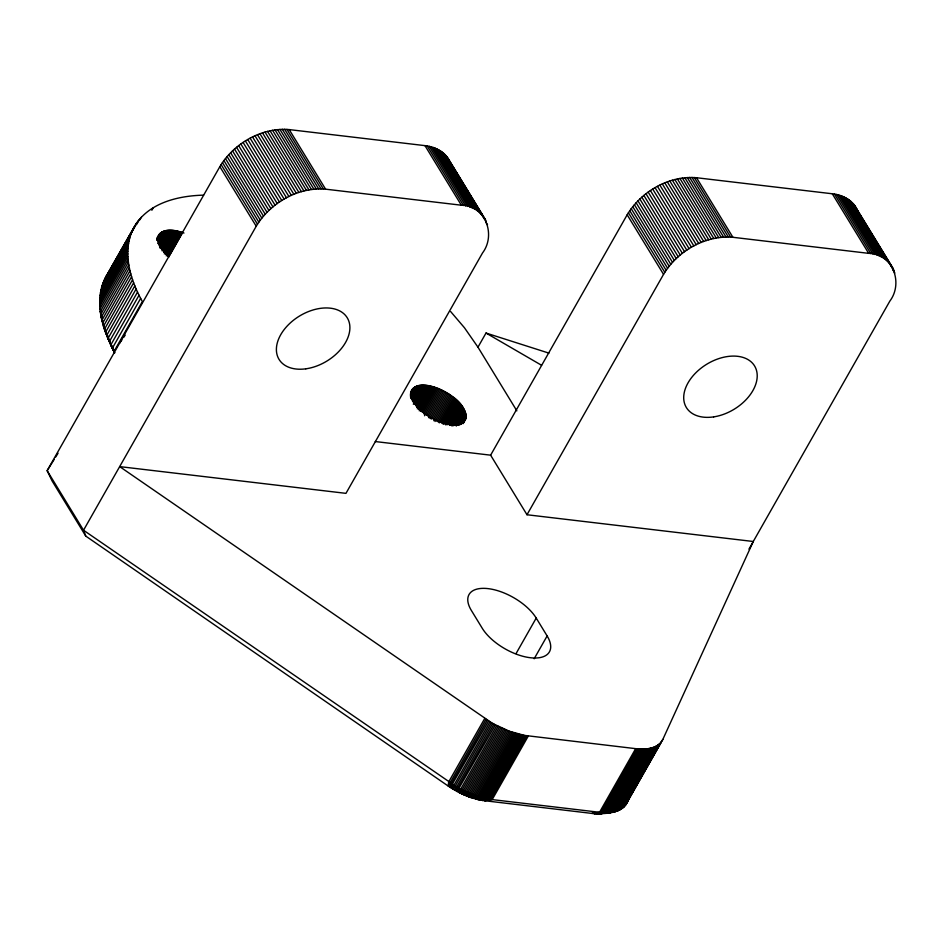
<?xml version="1.0" encoding="UTF-8"?>
<svg xmlns="http://www.w3.org/2000/svg" width="943" height="943" viewBox="0 0 943 943"><rect width="100%" height="100%" fill="white"/><g stroke="black" fill="none" stroke-linecap="round" stroke-linejoin="round"><path stroke-width="1.41" d="M134.095 227.122L105.981 276.617C93.18 300.381 101.985 328.977 114.244 351.044L142.358 301.56C129.698 278.916 120.787 248.928 135.32 225.035C149.713 202.486 178.498 195.79 203.594 195.142M466.137 416.912C464.899 403.109 451.037 394.563 439.674 389.105C431.246 385.439 413.965 380.713 410.912 393.196C412.15 406.999 426.012 415.533 437.387 421.002C445.803 424.668 463.096 429.395 466.137 416.912L462.541 423.254M375.279 441.548L490.619 455.174L526.996 514.748L753.28 541.494L662.823 739.43C657.908 749.131 645.177 749.768 635.676 748.659L524.449 735.399L509.373 731.226L494.026 724.13L457.885 787.759L454.809 790.199L455.174 786.203L491.327 722.574L119.678 466.608L345.963 493.354L482.521 252.972C496.242 234.842 485.492 205.397 461.351 205.209L325.583 189.166C298.012 186.891 270.323 202.828 256.225 226.237L83.526 530.237L85.778 536.107L448.243 786.061C459.1 793.417 471.429 799.016 484.525 800.713L591.874 813.408C605.158 814.21 625.221 814.057 629.122 797.707M496.772 725.603L460.632 789.232L457.084 791.472L457.885 787.759L83.526 530.237L47.15 470.675L219.849 166.663C233.947 143.265 261.635 127.317 289.206 129.592L424.975 145.635C434.004 146.637 443.234 150.762 448.22 158.66L485.504 219.79M488.663 720.947L450.389 787.488L451.214 783.739L487.354 720.11M499.542 727.006L463.402 790.635L459.382 792.662L460.632 789.232L457.885 787.759M455.174 786.203L452.581 788.878L453.842 785.389L489.995 721.76M486.069 719.25L448.243 786.061L448.644 782.018L484.785 718.389M454.809 790.199L492.67 723.352L491.327 722.574M502.348 728.326L466.196 791.955L461.705 793.806L463.402 790.635L477.429 796.305L490.902 799.44L600.785 812.43L611.182 812.383L647.334 748.754M104.862 278.763L136.664 223.008M103.86 280.979L131.973 231.483M112.146 266.728L122.955 247.691M124.405 245.145L125.843 242.61M127.281 240.076L138.102 221.039M102.952 283.242L131.065 233.758M115.129 262.284L116.578 259.749M136.759 224.21L139.635 219.141M102.162 285.564L130.275 236.08M139.847 219.837L141.285 217.303M101.479 287.945L129.592 238.461M100.901 290.385L129.014 240.889M100.441 292.872L128.554 243.377M100.088 295.407L128.201 245.911M99.84 297.988L127.953 248.504M127.824 251.133L99.71 300.628L100.665 303.257M151.847 210.254L153.296 207.719M127.8 253.808L99.687 303.304L100.665 305.921M99.781 306.027L127.894 256.543M128.095 259.301L99.982 308.797L101.479 312.675M101.302 314.172L100.288 311.603L128.401 262.107M102.245 318.286L100.712 314.443L128.826 264.959M103.306 322.412L101.243 317.331L129.356 267.847M103.447 324.038L101.891 320.255L130.004 270.759M106.311 331.971L102.634 323.213L130.747 273.718M107.726 336.132L103.494 326.195L131.607 276.712M108.728 339.079L104.473 329.213L132.586 279.729M156.868 238.52C160.817 227.027 175.257 229.75 183.968 233.062M156.727 239.263L159.921 233.558M156.856 239.381L160.463 233.039M156.738 240.17L161.064 232.556M157.398 239.734L161.724 232.119M157.398 240.606L162.444 231.719M139.045 295.206L110.932 344.702L114.315 352.293L105.545 332.266L133.658 282.77M158.165 240.253L163.21 231.377M158.271 241.219L164.035 231.07M157.705 243.494L164.919 230.811M158.636 243.282L165.85 230.599M136.134 288.947L108.021 338.431L111.58 346.258L106.736 335.331L134.849 285.847M158.895 244.39L166.817 230.434M159.19 245.534L167.842 230.316M159.532 246.736L168.903 230.245M159.909 247.985L170.011 230.222M161.053 248.009L171.143 230.245M161.512 249.353L172.321 230.316M108.021 338.431L112.889 349.264L109.423 341.555L137.537 292.071M161.996 250.744L173.524 230.434M163.233 250.909L174.761 230.611M163.776 252.394L176.023 230.823M164.33 253.926L177.308 231.082M165.638 254.233L178.616 231.389M114.728 352.847L112.535 347.861L140.648 298.377M166.239 255.848L179.936 231.742M167.571 256.248L181.268 232.143M169.646 255.423L182.612 232.579M410.582 392.205L412.433 389.07M410.759 392.312L412.916 388.516M410.57 393.066L413.458 387.986M410.453 393.856L414.06 387.514M410.394 394.681L414.72 387.078M410.394 395.565L415.439 386.677M410.441 396.484L416.205 386.324M410.547 397.439L417.03 386.029M410.7 398.453L417.914 385.77M411.631 398.241L418.845 385.557M411.891 399.349L419.812 385.381M412.185 400.492L420.837 385.263M412.527 401.694L421.898 385.192M413.635 401.671L423.006 385.18M413.329 404.229L424.138 385.204M414.507 404.311L425.317 385.274M415.71 404.429L426.519 385.392M416.228 405.867L427.757 385.557M416.771 407.352L429.018 385.781M417.325 408.885L430.303 386.041M418.633 409.191L431.611 386.347M419.234 410.806L432.931 386.701M420.566 411.207L434.263 387.09M421.91 411.643L435.607 387.538M423.266 412.126L436.963 388.021M423.902 413.918L438.318 388.54M424.539 415.745L439.674 389.105M426.613 415.085L441.029 389.707M427.957 415.722L442.373 390.343M428.57 417.666L443.717 391.015M429.902 418.374L445.037 391.722M431.21 419.105L446.345 392.465M433.226 418.609L447.642 393.231M433.768 420.672L448.915 394.033M435.018 421.497L450.153 394.858M516.847 410.842L477.971 347.189L486.01 333.044L548.92 353.13M436.951 421.085L451.367 395.706M438.141 421.957L452.557 396.579M439.285 422.853L453.713 397.463M441.124 422.488L454.821 398.382M442.196 423.419L455.893 399.302M443.234 424.362L456.931 400.245M444.943 424.044L457.921 401.199M445.886 424.998L458.864 402.154M447.501 424.704L459.76 403.132M449.068 424.409L460.597 404.099M449.858 425.376L461.386 405.077M451.308 425.081L462.129 406.056M451.992 426.059L462.801 407.022M453.324 425.753L463.426 407.989M454.609 425.446L463.98 408.956M455.823 425.128L464.475 409.91M456.259 426.071L464.911 410.842M458.074 424.456L465.288 411.773M458.381 425.376L465.594 412.68M459.347 424.998L465.83 413.576M460.243 424.598L466.007 414.449M461.068 424.173L466.125 415.297M461.834 423.725L466.16 416.111M463.166 422.759L466.054 417.678M463.013 423.49L465.901 418.421M463.178 423.572L465.677 419.128M490.619 455.174L627.166 214.804C641.264 191.394 668.952 175.457 696.523 177.732L832.292 193.775C843.089 194.824 854.24 200.953 857.918 211.668L868.527 229.043M526.996 514.748L663.542 274.366C677.652 250.968 705.329 235.019 732.9 237.294L868.68 253.349C892.809 253.537 903.559 282.983 889.838 301.112L748.942 549.121M516.057 653.582L536.213 618.078A39.936 19.296 29.6 0 0 488.144 588.632A39.936 19.296 29.6 0 0 471.347 610.416L482.262 628.286A39.936 19.296 29.6 0 0 530.343 657.731A39.936 19.296 29.6 0 0 547.129 635.947L536.213 618.078M495.393 724.872L457.084 791.472M534.162 658.768L547.129 635.947M498.163 726.31L462.011 789.939L459.382 792.662M500.945 727.678L464.793 791.307L461.705 793.806M503.751 728.951L467.598 792.58L464.039 794.866L466.196 791.955M507.971 730.684L471.818 794.312L466.384 795.845L469.013 793.181L505.153 729.552M506.556 730.13L470.416 793.758L466.384 795.845M509.373 731.226L473.233 794.855L468.73 796.752L471.818 794.312M513.57 732.676L477.429 796.305L471.064 797.578L474.635 795.362L510.776 731.733M512.179 732.216L476.026 795.845L471.064 797.578M514.961 733.1L478.82 796.729L473.386 798.32L477.429 796.305M519.086 734.255L482.946 797.884L475.685 798.98L480.199 797.141L516.351 733.513M517.719 733.89L481.578 797.519L475.685 798.98M520.442 734.573L484.301 798.202L477.96 799.558L482.946 797.884M524.449 735.399L488.297 799.027L480.187 800.029L485.645 798.509L521.785 734.88M523.129 735.151L486.977 798.78L480.187 800.029M525.758 735.623L489.606 799.251L482.38 800.418L488.297 799.027M528.316 735.976L492.175 799.605L484.525 800.713L490.902 799.44L527.043 735.811M635.676 748.659L599.524 812.288L591.874 813.408L600.785 812.43L636.938 748.801M638.175 748.907L602.023 812.536L593.96 813.609L600.785 812.43M641.782 749.06L605.63 812.689L595.976 813.715L603.249 812.618L639.401 748.99M640.592 749.037L604.451 812.666L595.976 813.715M606.785 812.677L642.937 749.048M646.273 748.872L610.121 812.501L599.795 813.656L607.929 812.654L644.069 749.025M609.037 812.583L645.189 748.954M601.587 813.479L612.219 812.229L648.371 748.601M649.373 748.424L613.233 812.053L599.795 813.656M606.42 812.394L603.296 813.208L614.211 811.852L650.364 748.223M651.307 747.999L615.166 811.628L604.899 812.854L607.705 812.477M610.498 812.112L616.085 811.369L652.238 747.74M653.122 747.457L616.981 811.086L610.38 811.899M610.699 811.782L617.842 810.768L653.982 747.139M654.819 746.797L618.667 810.426L615.956 810.791M655.621 746.432L619.468 810.061L615.107 810.732M656.387 746.043L620.235 809.672L617.465 810.061M657.118 745.63L620.965 809.259L618.337 809.695M621.661 808.811L657.813 745.182M622.333 808.34L658.473 744.711M622.958 807.845L659.11 744.216M623.547 807.338L659.699 743.709M624.113 806.795L660.772 742.601M625.115 805.64L661.267 742.011M625.563 805.027L662.823 739.43M105.981 276.617L109.989 270.535M54.152 459.477L47.15 470.675L52.089 480.93L85.778 536.107M55.708 456.99L58.042 453.253M159.45 234.112C154.558 242.599 163.257 251.498 169.245 256.767M119.443 343.417L121.918 339.869M123.568 337.511L125.219 335.142M464.039 794.866L469.013 793.181M468.73 796.752L474.635 795.362M473.386 798.32L480.199 797.141M477.96 799.558L485.645 798.509M612.219 812.229L597.921 813.726L605.63 812.689M482.38 800.418L490.902 799.44M614.977 811.074L617.842 810.768M597.921 813.726L607.929 812.654M593.96 813.609L603.249 812.618M610.557 811.958L616.085 811.369M604.899 812.854L614.211 811.852M463.402 790.635L460.632 789.232M492.67 723.352L494.026 724.13M486.01 333.044L541.577 365.283M450.613 311.52L464.439 327.74L477.971 347.189M854.511 205.315L892.821 267.93M853.38 203.9L893.622 269.557M870.035 231.53L876.106 241.455M877.615 243.942L879.89 247.667M881.41 250.143L883.685 253.867M885.96 257.592L894.294 271.242M852.13 202.568L888.518 262.13M892.573 269.262L894.848 272.987M850.786 201.307L887.163 260.881M849.337 200.14L885.713 259.702M847.781 199.056L884.157 258.618M846.13 198.054L882.518 257.628M844.398 197.158L880.774 256.72M842.57 196.344L878.947 255.918M840.661 195.637L877.037 255.199M838.669 195.024L875.057 254.586M836.618 194.506L872.994 254.068M834.484 194.093L870.86 253.655M832.292 193.775L868.68 253.349M696.523 177.732L732.9 237.294M694.272 177.52L730.648 237.094M691.973 177.414L728.35 236.976M689.616 177.402L726.004 236.976M687.235 177.508L723.611 237.07M684.807 177.708L721.183 237.271M682.343 178.003L718.731 237.577M679.868 178.404L716.244 237.978M677.369 178.911L713.745 238.485M674.858 179.524L711.234 239.086M672.347 180.219L708.723 239.781M669.825 181.021L706.201 240.583M667.314 181.905L703.702 241.479M664.815 182.895L701.203 242.457M662.34 183.968L698.716 243.53M659.888 185.134L696.264 244.697M657.46 186.372L693.848 245.946M655.079 187.704L691.455 247.266M652.733 189.107L689.109 248.669M650.422 190.58L686.81 250.154M648.183 192.136L684.559 251.71M645.99 193.751L682.378 253.325M643.869 195.437L680.245 255.011M641.818 197.181L678.194 256.744M639.837 198.973L676.214 258.547M637.928 200.824L674.316 260.398M636.112 202.721L672.489 262.284M634.38 204.655L670.756 264.229M632.741 206.635L669.117 266.197M631.197 208.639L667.573 268.201M629.747 210.666L666.123 270.24M628.403 212.729L664.78 272.291M627.166 214.804L663.542 274.366M447.194 157.175L486.305 221.416M446.063 155.76L482.439 215.334M451.355 164.777L453.63 168.502M455.139 170.978L461.21 180.915M462.718 183.39L473.339 200.765M474.848 203.252L484.702 219.377M444.813 154.428L481.189 213.99M486.01 222.371L487.531 224.847M443.469 153.167L479.846 212.741M442.008 152L478.396 211.562M440.464 150.915L476.84 210.489M438.813 149.925L475.189 209.487M437.08 149.018L473.457 208.592M435.253 148.216L471.63 207.778M433.344 147.497L469.72 207.071M431.352 146.884L467.74 206.446M429.301 146.365L465.677 205.939M427.167 145.953L463.543 205.527M424.975 145.635L461.351 205.209M289.206 129.592L325.583 189.166M286.955 129.38L323.331 188.954M284.656 129.274L321.033 188.848M282.299 129.274L318.687 188.836M279.906 129.368L316.294 188.93M277.49 129.568L313.866 189.13M275.026 129.863L311.414 189.437M272.551 130.275L308.927 189.838M270.052 130.782L306.428 190.345M267.541 131.383L303.917 190.946M265.03 132.079L301.406 191.653M262.508 132.88L298.884 192.443M259.997 133.776L296.373 193.339M257.498 134.755L293.886 194.329M255.023 135.827L291.399 195.401M252.571 136.994L288.947 196.557M250.143 138.232L286.519 197.806M247.761 139.564L284.138 199.126M245.404 140.967L281.792 200.541M243.105 142.452L279.493 202.014M240.866 143.996L277.242 203.57M238.673 145.623L275.061 205.185M236.552 147.297L272.928 206.871M234.501 149.041L270.877 208.615M232.52 150.845L268.896 210.407M230.611 152.683L266.987 212.258M228.795 154.581L265.172 214.155M227.063 156.514L263.439 216.088M225.424 158.495L261.8 218.057M223.88 160.499L260.256 220.061M222.43 162.538L258.806 222.1M221.086 164.589L257.463 224.163M219.849 166.663L256.225 226.237M448.22 158.66L450.601 163.54M100.288 311.603L101.479 314.125M100.712 314.443L102.481 318.192M101.243 317.331L102.398 319.795M101.891 320.255L103.023 322.683M102.634 323.213L104.319 326.808M103.494 326.195L106.253 332.113M112.535 347.861L114.374 351.822M104.473 329.213L107.714 336.215M110.932 344.702L114.61 352.682M105.545 332.266L108.728 339.162M106.736 335.331L110.366 343.276L109.258 340.317M109.423 341.555L114.315 352.293M449.917 782.879L450.389 787.488M452.522 784.576L452.581 788.878M713.698 416.877A39.936 26.345 -31.4 0 0 755.131 366.933A39.936 26.345 -31.4 0 0 692.563 376.363A39.936 26.345 -31.4 0 0 713.698 416.877M305.827 368.819A39.936 26.345 -31.4 0 0 347.991 319.147A39.936 26.345 -31.4 0 0 285.611 327.787A39.936 26.345 -31.4 0 0 305.827 368.819"/></g></svg>
